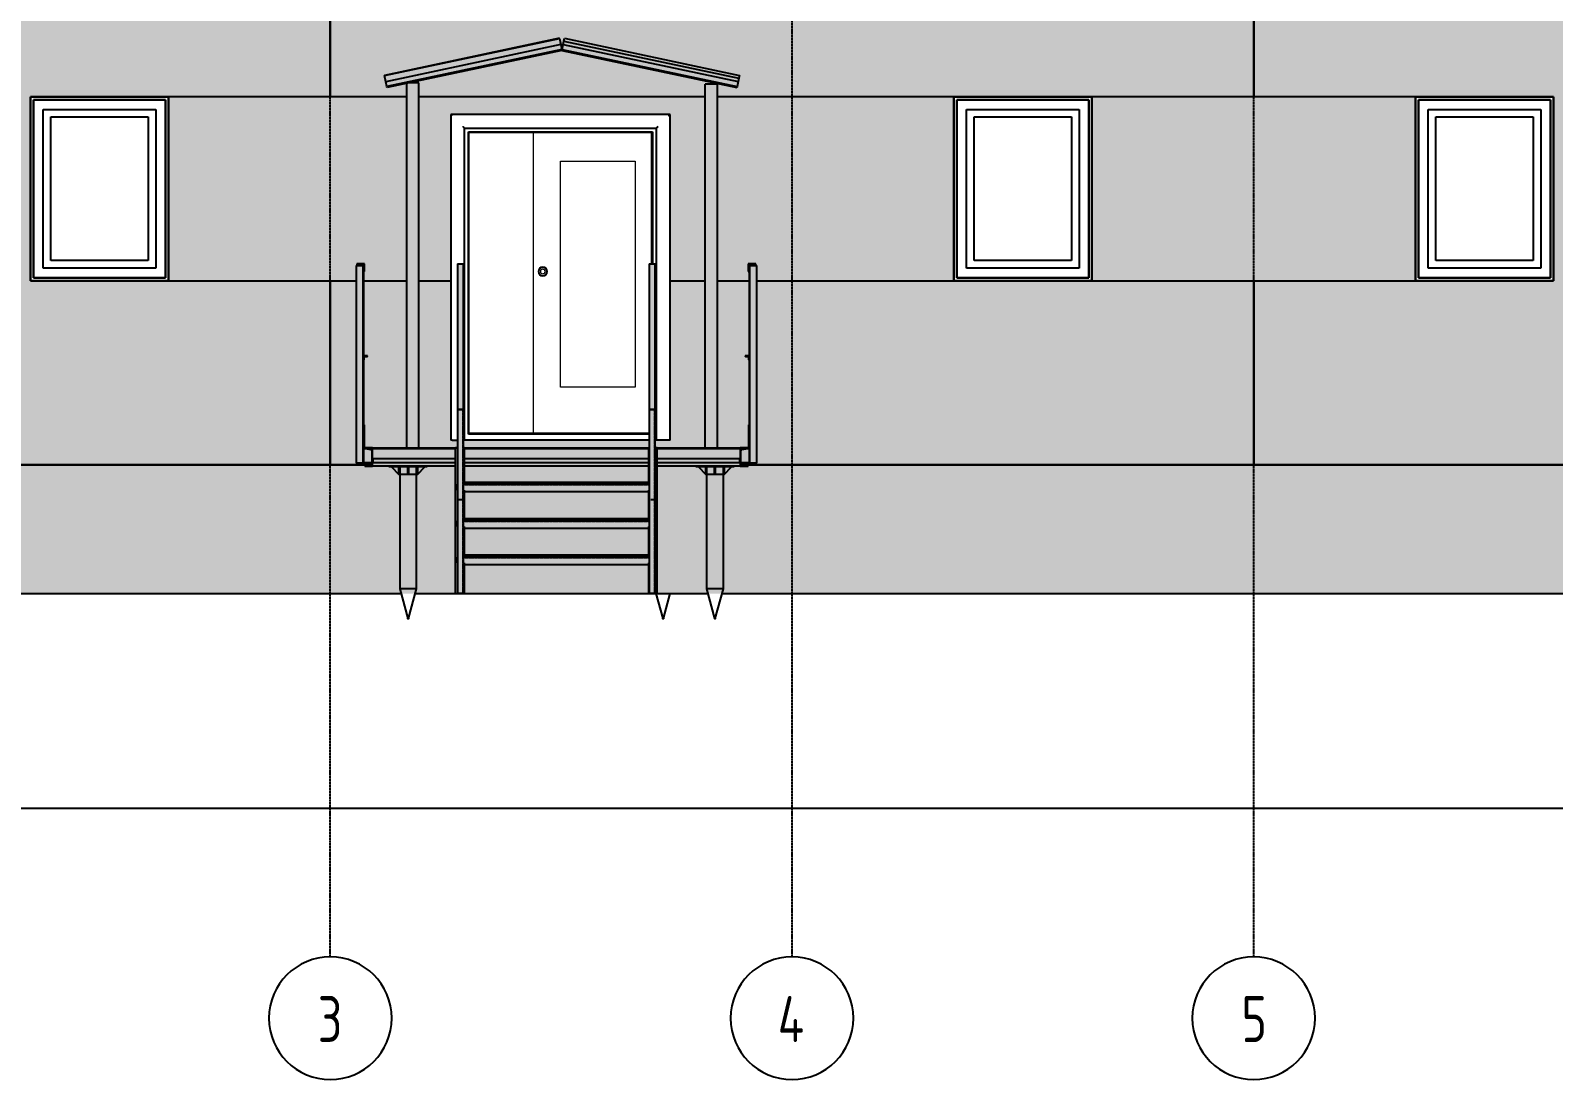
# Model space of a CAD drawing. Header units: millimetres. Extents: x 2162 to 93478, y -2737 to 52379.
# Drawn here: x 10117 to 20047, y 40518 to 47360 of the extents above; entities that cross this region are included whole.
import ezdxf

# ---------------------------------------------------------------- set-up
doc = ezdxf.new("R2010")
doc.units = ezdxf.units.MM
for name, pattern in [('Штрих 2 х 1 мм', [3, 2, -1]), ('Штрихпунктир 15 х 2 х 2 мм', [19, 15, -2, 0, -2]), ('Штрихпунктирная', [30, 25, -2.25, 0.5, -2.25])]:
    doc.linetypes.add(name, pattern=pattern)
doc.layers.add('Axes', color=40, linetype='Штрихпунктирная')
doc.layers.add('Dimension', color=4, linetype='Continuous')
for name, color, linetype, lineweight in [('Door', 7, 'Continuous', 18), ('Text', 219, 'Continuous', 20), ('Wall', 5, 'Continuous', 9), ('Windows', 4, 'Continuous', 30)]:
    doc.layers.add(name, color=color, linetype=linetype, lineweight=lineweight)
doc.styles.add('GOST Common_1', font='gost.shx', dxfattribs={"width": 0.8, "height": 250})
doc.styles.add('KOTE', font='romrust.shx', dxfattribs={"width": 0.8})
doc.dimstyles.new('ayala 100', dxfattribs={"dimscale": 50, "dimtxt": 6, "dimasz": 4.4, "dimexe": 3, "dimexo": 5, "dimgap": 1, "dimtad": 1, "dimtoh": 1, "dimdec": 0, "dimzin": 9, "dimdsep": 46, "dimtxsty": 'KOTE', "dimblk": 'ARCHTICK', "dimcen": 0, "dimdle": 3, "dimclrd": 4, "dimclre": 4, "dimclrt": 3, "dimadec": 0, "dimazin": 0, "dimtfac": 0.666667, "dimtdec": 0, "dimtix": 1, "dimtmove": 1, "dimatfit": 0, "dimfxl": 1, "dimtvp": 1, "dimtolj": 1, "dimarcsym": 0})

# ---------------------------------------------------------------- blocks, each defined once
blk = doc.blocks.new('_ArchTick')
at = {"color": 0, "linetype": 'ByBlock', "const_width": 0.15}
blk.add_lwpolyline([(-0.5, -0.5), (0.5, 0.5)], dxfattribs=at)
blk = doc.blocks.new('*D81')
at = {"layer": 'Defpoints', "color": 0, "transparency": 16777216}
for p in [(6057.1, 43126.4), (60342.1, 43126.4), (60342.1, 42288.2)]:
    blk.add_point(p, dxfattribs=at)
at = {"layer": 'Dimension', "color": 4, "lineweight": -2, "transparency": 16777216}
for p, q in [((6057.1, 42876.4), (6057.1, 42138.2)), ((60342.1, 42876.4), (60342.1, 42138.2)), ((5907.1, 42288.2), (60492.1, 42288.2))]:
    blk.add_line(p, q, dxfattribs=at)
at = {"layer": 'Dimension', "color": 4, "lineweight": -2, "transparency": 16777216, "xscale": 220, "yscale": 220, "zscale": 220, "rotation": 180}
blk.add_blockref('_ArchTick', (6057.1, 42288.2), dxfattribs=at)
at = {"layer": 'Dimension', "color": 4, "lineweight": -2, "transparency": 16777216, "xscale": 220, "yscale": 220, "zscale": 220}
blk.add_blockref('_ArchTick', (60342.1, 42288.2), dxfattribs=at)
at = {"layer": 'Dimension', "color": 3, "transparency": 16777216, "insert": (33199.6, 42488.2), "char_height": 300, "attachment_point": 5, "style": 'KOTE'}
blk.add_mtext('\\A1;54285', dxfattribs=at)

msp = doc.modelspace()

# ---------------------------------------------------------------- hatches: boundary and pattern name
at = {"true_color": 0xecece7}
h = msp.add_hatch(color=254, dxfattribs=at)
h.dxf.hatch_style = 1
h.paths.add_polyline_path([(57150.1, 47867.6), (6124, 47867.6), (6124, 46927.6), (9899.9, 46927.6), (10799.9, 46927.6), (57150.1, 46927.6)])
at = {"true_color": 0x61993b}
h = msp.add_hatch(color=85, dxfattribs=at)
h.dxf.hatch_style = 1
h.paths.add_polyline_path([(12649.8, 47019.1), (12569.8, 47019.2), (12569.8, 44637.6), (12649.8, 44637.5)])
h = msp.add_hatch(color=85, dxfattribs=at)
h.dxf.hatch_style = 1
h.paths.add_polyline_path([(14596, 47019.6), (14516, 47019.8), (14516, 44638.2), (14596, 44638)])
at = {"true_color": 0xecece7}
h = msp.add_hatch(color=254, dxfattribs=at)
h.dxf.hatch_style = 1
h.paths.add_polyline_path([(7107.1, 46927.6), (6124, 46927.6), (6124, 45727.6), (7107.1, 45727.6)])
h.paths.add_polyline_path([(9062.1, 46927.6), (8007.1, 46927.6), (8007.1, 45727.6), (9062.1, 45727.6)])
h.paths.add_polyline_path([(10117.1, 46927.6), (9062.1, 46927.6), (9062.1, 45727.6), (10117.1, 45727.6)])
h.paths.add_polyline_path([(12072.1, 46927.6), (11017.1, 46927.6), (11017.1, 45727.6), (12072.1, 45727.6)])
h.paths.add_polyline_path([(16137.1, 46927.6), (15082.1, 46927.6), (15082.1, 45727.6), (16137.1, 45727.6)])
h.paths.add_polyline_path([(18092.1, 46927.6), (17037.1, 46927.6), (17037.1, 45727.6), (18092.1, 45727.6)])
h.paths.add_polyline_path([(19147.1, 46927.6), (18092.1, 46927.6), (18092.1, 45727.6), (19147.1, 45727.6)])
h.paths.add_polyline_path([(21102.1, 46927.6), (20047.1, 46927.6), (20047.1, 45727.6), (21102.1, 45727.6)])
h.paths.add_polyline_path([(22157.1, 46927.6), (21102.1, 46927.6), (21102.1, 45727.6), (22157.1, 45727.6)])
h.paths.add_polyline_path([(24112.1, 46927.6), (23057.1, 46927.6), (23057.1, 45727.6), (24112.1, 45727.6)])
h.paths.add_polyline_path([(25167.1, 46927.6), (24126.6, 46927.6), (24112.1, 46927.6), (24112.1, 45727.6), (24126.6, 45727.6), (25167.1, 45727.6)])
h = msp.add_hatch(color=254, dxfattribs=at)
h.dxf.hatch_style = 1
h.paths.add_polyline_path([(12569.8, 46927.6), (12072.1, 46927.6), (12072.1, 45727.6), (12240, 45727.6), (12240, 45827.6), (12241.8, 45827.6), (12279.5, 45827.6), (12285, 45827.6), (12286.8, 45827.6), (12290, 45827.6, 0.387795), (12284.5, 45832.6), (12246.8, 45832.6, -0.414214), (12245, 45834.4), (12245, 45837.6), (12295, 45837.6), (12295, 45787.6), (12290, 45787.6), (12290, 45727.6), (12569.8, 45727.6)])
h.paths.add_polyline_path([(15082.1, 46927.6), (14596, 46927.6), (14596, 44687.6), (15082.1, 44687.6)])
h.paths.add_polyline_path([(14797, 45837.6), (14847, 45837.6), (14847, 45832.6), (14807.5, 45832.6, 0.414214), (14802, 45827.1), (14802, 45789.4), (14802, 45237.6), (14802, 45212.6), (14799, 45212.6), (14799, 45231.1, 0.414214), (14795.5, 45234.6), (14777, 45234.6), (14777, 45237.6), (14802, 45237.6), (14802, 45787.6), (14797, 45787.6)], flags=16)
h.paths.add_polyline_path([(12569.8, 45727.6), (12290, 45727.6), (12290, 45787.6), (12295, 45787.6), (12290, 45827.1, 0.414214), (12284.5, 45832.6), (12247, 45836.2, 1.065025), (12246.8, 45832.6), (12284.5, 45832.6), (12295, 45837.6), (12284.5, 45832.6, -0.414214), (12290, 45827.1), (12290.2, 45827.6), (12286.8, 45827.6), (12285, 45827.6), (12279.5, 45827.6), (12240, 45827.6), (12240, 45727.6), (12072.1, 45727.6), (12072.1, 44687.6), (12569.8, 44687.6)])
h.paths.add_polyline_path([(12315, 45237.6), (12315, 45234.6), (12296.5, 45234.6, 0.414214), (12293, 45231.1), (12293, 45212.6), (12290, 45212.6), (12290, 45237.6)], flags=16)
h = msp.add_hatch(color=254, dxfattribs=at)
h.dxf.hatch_style = 1
h.paths.add_polyline_path([(12857.1, 45727.6), (12649.8, 45727.6), (12649.8, 44687.6), (12857.1, 44687.6)])
h.paths.add_polyline_path([(12857.1, 46812.6), (14287.1, 46812.6), (14287.1, 45727.6), (14516, 45727.6), (14516, 46927.6), (12649.8, 46927.6), (12649.8, 45727.6), (12857.1, 45727.6)])
h.paths.add_polyline_path([(14516, 45727.6), (14287.1, 45727.6), (14287.1, 44687.6), (14516, 44687.6)])
at = {"true_color": 0x61993b}
h = msp.add_hatch(color=85, dxfattribs=at)
h.dxf.hatch_style = 1
h.paths.add_polyline_path([(12285, 45827.6), (12279.5, 45827.6), (12240, 45827.6), (12240, 44687.6), (12285, 44687.6)])
h.paths.add_polyline_path([(12940.8, 45823.6), (12938.8, 45823.6), (12938.8, 45837.6), (12902.8, 45837.6), (12902.8, 45823.6), (12900.8, 45823.6), (12900.8, 44887.6), (12940.8, 44887.6)])
h.paths.add_polyline_path([(12938.8, 44887.6), (12902.8, 44887.6), (12902.8, 44687.6), (12938.8, 44687.6)])
h.paths.add_polyline_path([(14190.8, 45823.6), (14190.8, 45837.6), (14150.8, 45837.6), (14150.8, 45823.6), (14150.8, 44887.6), (14190.8, 44887.6)])
h.paths.add_polyline_path([(14188.8, 44887.6), (14152.8, 44887.6), (14152.8, 44687.6), (14188.8, 44687.6)])
h.paths.add_polyline_path([(14852, 45827.6), (14850.2, 45827.6), (14812.5, 45827.6), (14807, 45827.6), (14807, 44687.6), (14852, 44687.6)])
h.paths.add_polyline_path([(14852, 44687.6), (14807, 44687.6), (14807, 44537.6), (14812.5, 44537.6), (14852, 44537.6)])
h.paths.add_polyline_path([(12285, 44687.6), (12240, 44687.6), (12240, 44537.6), (12241.8, 44537.6), (12279.5, 44537.6), (12285, 44537.6)])
edge = h.paths.add_edge_path()
edge.add_line((12887.8, 44637.6), (12348, 44637.6))
edge.add_line((12348, 44637.6), (12296, 44637.6))
edge.add_line((12296, 44637.6), (12296, 44635.6))
edge.add_arc((12299, 44635.6), 3, 180, 263.15723)
edge.add_line((12298.6, 44632.6), (12336.6, 44628.1))
edge.add_arc((12335.7, 44620.6), 7.5, 0, 83.15723, ccw=False)
edge.add_line((12343.2, 44620.6), (12343.2, 44534.6))
edge.add_arc((12335.7, 44534.6), 7.5, 276.84277, 360, ccw=False)
edge.add_line((12336.6, 44527.2), (12298.6, 44522.6))
edge.add_arc((12299, 44519.6), 3, 96.84277, 180)
edge.add_line((12296, 44519.6), (12296, 44517.6))
edge.add_line((12296, 44517.6), (12348, 44517.6))
edge.add_line((12348, 44517.6), (12887.8, 44517.6))
edge.add_line((12887.8, 44517.6), (12887.8, 44637.6))
h.paths.add_polyline_path([(14149.7, 44633.1), (12942.6, 44633.1), (12942.6, 44567.6), (14149.7, 44567.6)])
h.paths.add_polyline_path([(14149.1, 44567.6), (12942.5, 44567.6), (12942.5, 44542.6), (14149.1, 44542.6)])
h.paths.add_polyline_path([(14149.4, 44542.6), (12941.7, 44542.6), (12941.7, 44517.6), (14149.4, 44517.6)])
h.paths.add_polyline_path([(14744, 44633.1), (14203.8, 44633.1), (14203.8, 44567.6), (14744, 44567.6)])
h.paths.add_polyline_path([(14188.8, 44687.6), (14152.8, 44687.6), (14152.8, 43687.6), (14188.8, 43687.6)])
h.paths.add_polyline_path([(14743, 44567.6), (14203.8, 44567.6), (14203.8, 44542.6), (14743, 44542.6)])
h.paths.add_polyline_path([(14744, 44542.6), (14203.8, 44542.6), (14203.8, 44517.6), (14744, 44517.6)])
h.paths.add_polyline_path([(14203.8, 44637.6), (14190.8, 44637.6), (14190.8, 44400.1), (14195.8, 44400.1), (14195.8, 44396.1), (14190.8, 44396.1), (14190.8, 44162.6), (14195.8, 44162.6), (14195.8, 44158.6), (14190.8, 44158.6), (14190.8, 43925.1), (14195.8, 43925.1), (14195.8, 43921.1), (14190.8, 43921.1), (14190.8, 43687.6), (14203.8, 43687.6)])
h.paths.add_polyline_path([(12900.8, 44637.6), (12887.8, 44637.6), (12887.8, 43687.6), (12900.8, 43687.6), (12900.8, 43921.1), (12895.8, 43921.1), (12895.8, 43925.1), (12900.8, 43925.1), (12900.8, 44158.6), (12895.8, 44158.6), (12895.8, 44162.6), (12900.8, 44162.6), (12900.8, 44396.1), (12895.8, 44396.1), (12895.8, 44400.1), (12900.8, 44400.1)])
h.paths.add_polyline_path([(12938.8, 44687.6), (12902.8, 44687.6), (12902.8, 43687.6), (12938.8, 43687.6)])
h = msp.add_hatch(color=85, dxfattribs=at)
h.dxf.hatch_style = 1
h.paths.add_polyline_path([(12285, 45827.6), (12279.5, 45827.6), (12241.8, 45827.6), (12240, 45827.6), (12240, 44687.6), (12285, 44687.6)])
h = msp.add_hatch(color=85, dxfattribs=at)
h.dxf.hatch_style = 1
h.paths.add_polyline_path([(14849.1, 45827.6), (14847.3, 45827.6), (14809.6, 45827.6), (14804.1, 45827.6), (14804.1, 44687.6), (14849.1, 44687.6)])
h.paths.add_polyline_path([(14849.1, 44687.6), (14804.1, 44687.6), (14804.1, 44537.6), (14809.6, 44537.6), (14849.1, 44537.6)])
h.paths.add_polyline_path([(14200.9, 44633.1), (14200.9, 44567.6), (14740.1, 44567.6), (14740.1, 44567.7), (14741, 44633.1)])
h.paths.add_polyline_path([(14740.1, 44567.6), (14200.9, 44567.6), (14200.9, 44542.6), (14740.1, 44542.6)])
h.paths.add_polyline_path([(14741.1, 44542.6), (14200.9, 44542.6), (14200.9, 44517.6), (14741.1, 44517.6)])
h.paths.add_polyline_path([(14790.4, 44632.6, 0.379651), (14793.1, 44635.6), (14793.1, 44637.6), (14741.1, 44637.6), (14741.1, 44635.8), (14741.1, 44635.1), (14741.1, 44517.6), (14793.1, 44517.6), (14793.1, 44519.6, 0.379651), (14790.4, 44522.6), (14752.5, 44527.2, -0.379651), (14745.9, 44534.6), (14745.9, 44620.6, -0.379651), (14752.5, 44628.1)])
h.paths.add_polyline_path([(14741.1, 44637.6), (14200.9, 44637.6), (14200.9, 44633.1), (14741.1, 44633.1)])
at = {"true_color": 0xecece7}
h = msp.add_hatch(color=254, dxfattribs=at)
h.dxf.hatch_style = 1
h.paths.add_polyline_path([(9062.1, 45727.6), (8007.1, 45727.6), (7107.1, 45727.6), (6124, 45727.6), (6124, 44687.6), (9062.1, 44687.6)])
h.paths.add_polyline_path([(12072.1, 45727.6), (11017.1, 45727.6), (10117.1, 45727.6), (9062.1, 45727.6), (9062.1, 44687.6), (12072.1, 44687.6)])
h.paths.add_polyline_path([(12072.1, 44687.6), (9062.1, 44687.6), (9062.1, 44527.6), (12072.1, 44527.6)])
h.paths.add_polyline_path([(9062.1, 44687.6), (6124, 44687.6), (6124, 44527.6), (9062.1, 44527.6)])
h.paths.add_polyline_path([(18092.1, 45727.6), (17037.1, 45727.6), (16137.1, 45727.6), (15082.1, 45727.6), (15082.1, 44687.6), (18092.1, 44687.6)])
h.paths.add_polyline_path([(18092.1, 44687.6), (15082.1, 44687.6), (15082.1, 44527.6), (18092.1, 44527.6)])
h = msp.add_hatch(color=254, dxfattribs=at)
h.dxf.hatch_style = 1
h.paths.add_polyline_path([(20047.1, 45727.6), (19147.1, 45727.6), (18092.1, 45727.6), (18092.1, 44687.6), (21102.1, 44687.6), (21102.1, 45727.6)])
h.paths.add_polyline_path([(24112.1, 44687.6), (24112.1, 45727.6), (23057.1, 45727.6), (22157.1, 45727.6), (21102.1, 45727.6), (21102.1, 44687.6)])
h.paths.add_polyline_path([(27122.1, 44687.6), (27122.1, 45727.6), (26067.1, 45727.6), (25167.1, 45727.6), (24126.6, 45727.6), (24126.6, 44687.6)])
h.paths.add_polyline_path([(24126.6, 44687.6), (24126.6, 44527.6), (27122.1, 44527.6), (27122.1, 44687.6)])
h.paths.add_polyline_path([(21102.1, 44687.6), (21102.1, 44527.6), (24112.1, 44527.6), (24112.1, 44687.6)])
h.paths.add_polyline_path([(21102.1, 44527.6), (21102.1, 44687.6), (18092.1, 44687.6), (18092.1, 44527.6)])
h.paths.add_polyline_path([(30132.1, 44687.6), (30132.1, 45727.6), (29077.1, 45727.6), (28177.1, 45727.6), (27122.1, 45727.6), (27122.1, 44687.6)])
h.paths.add_polyline_path([(30132.1, 44527.6), (30132.1, 44687.6), (27122.1, 44687.6), (27122.1, 44527.6)])
h.paths.add_polyline_path([(33142.1, 44687.6), (33142.1, 45727.6), (32087.1, 45727.6), (31187.1, 45727.6), (30146.6, 45727.6), (30146.6, 44687.6)])
h.paths.add_polyline_path([(33142.1, 44527.6), (33142.1, 44687.6), (30146.6, 44687.6), (30146.6, 44527.6)])
h = msp.add_hatch(color=254, dxfattribs=at)
h.dxf.hatch_style = 1
h.paths.add_polyline_path([(12240, 44687.6), (12072.1, 44687.6), (12072.1, 44527.6), (12338.4, 44527.6, 0.310096), (12343.2, 44534.6), (12343.2, 44542.6), (12290, 44542.6), (12290, 44537.6), (12286.8, 44537.6), (12285, 44537.6), (12279.5, 44537.6), (12241.8, 44537.6), (12240, 44537.6)])
at = {"true_color": 0x61993b}
h = msp.add_hatch(color=85, dxfattribs=at)
h.dxf.hatch_style = 1
h.paths.add_polyline_path([(12285, 44687.6), (12240, 44687.6), (12240, 44537.6), (12241.8, 44537.6), (12279.5, 44537.6), (12285, 44537.6)])
at = {"true_color": 0xecece7}
h = msp.add_hatch(color=254, dxfattribs=at)
h.dxf.hatch_style = 1
edge = h.paths.add_edge_path()
edge.add_line((12285.4, 44632.4), (12298.7, 44632.4))
edge.add_line((12298.7, 44632.4), (12336.6, 44627.8))
edge.add_arc((12335.7, 44620.4), 7.5, 0, 83.15723, ccw=False)
edge.add_line((12343.2, 44620.4), (12343.2, 44527.9))
edge.add_line((12343.2, 44527.9), (12285.4, 44527.9))
edge.add_line((12285.4, 44527.9), (12285.4, 44632.4))
edge = h.paths.add_edge_path()
edge.add_line((12286.3, 44687.4), (12569.8, 44687.4))
edge.add_line((12569.8, 44687.4), (12569.8, 44637.7))
edge.add_line((12569.8, 44637.7), (12348, 44637.7))
edge.add_line((12348, 44637.7), (12296, 44637.4))
edge.add_line((12296, 44637.4), (12296, 44635.3))
edge.add_arc((12299, 44635.3), 3, 180, 263.15723)
edge.add_line((12298.6, 44632.4), (12298.7, 44632.4))
edge.add_line((12298.7, 44632.4), (12286, 44632.4))
edge.add_line((12286, 44632.4), (12286, 44647.4))
edge.add_line((12286, 44647.4), (12286.3, 44647.4))
edge.add_line((12286.3, 44647.4), (12286.3, 44687.4))
h.paths.add_polyline_path([(12649.8, 44687.4), (12901.2, 44687.4), (12901.2, 44637.7), (12649.8, 44637.7)])
h = msp.add_hatch(color=254, dxfattribs=at)
h.dxf.hatch_style = 1
h.paths.add_polyline_path([(14150.8, 44687.7), (12940.8, 44687.7), (12940.8, 44638), (14150.8, 44638)])
h = msp.add_hatch(color=254, dxfattribs=at)
h.dxf.hatch_style = 1
h.paths.add_polyline_path([(14802.2, 44632.7), (14793.5, 44632.7), (14755.6, 44628.1, 0.379651), (14749, 44620.7), (14749, 44542.7), (14802.2, 44542.7)])
h.paths.add_polyline_path([(14798.2, 44687.7), (14596.2, 44687.7), (14596.2, 44638), (14744.2, 44638), (14796.2, 44637.7), (14796.2, 44635.6, -0.379651), (14793.5, 44632.7), (14793.5, 44632.7), (14802.2, 44632.7), (14802.2, 44647.7), (14798.2, 44647.7)])
h.paths.add_polyline_path([(14516.2, 44687.7), (14191, 44687.7), (14191, 44638), (14516.2, 44638)])
h = msp.add_hatch(color=254, dxfattribs=at)
h.dxf.hatch_style = 1
edge = h.paths.add_edge_path()
edge.add_line((14851.5, 44686.6), (15081.3, 44686.6))
edge.add_line((15081.3, 44686.6), (15081.3, 44526.6))
edge.add_line((15081.3, 44526.6), (14753.1, 44526.6))
edge.add_arc((14755.8, 44533.6), 7.5, 180, 248.91391, ccw=False)
edge.add_line((14748.3, 44533.6), (14748.3, 44541.6))
edge.add_line((14748.3, 44541.6), (14801.5, 44541.6))
edge.add_line((14801.5, 44541.6), (14801.5, 44536.6))
edge.add_line((14801.5, 44536.6), (14804.7, 44536.6))
edge.add_line((14804.7, 44536.6), (14806.5, 44536.6))
edge.add_line((14806.5, 44536.6), (14812, 44536.6))
edge.add_line((14812, 44536.6), (14849.7, 44536.6))
edge.add_line((14849.7, 44536.6), (14851.5, 44536.6))
edge.add_line((14851.5, 44536.6), (14851.5, 44686.6))
at = {"true_color": 0x61993b}
h = msp.add_hatch(color=85, dxfattribs=at)
h.dxf.hatch_style = 1
h.paths.add_polyline_path([(54212.1, 44527.6), (45182.1, 44527.6), (45182.1, 43687.6), (54212.1, 43687.6)])
h.paths.add_polyline_path([(57217.1, 44527.6), (54226.6, 44527.6), (54212.1, 44527.6), (54212.1, 43687.6), (57217.1, 43687.6)])
h.paths.add_polyline_path([(60342.1, 44527.6), (57217.1, 44527.6), (57217.1, 43687.6), (60342.1, 43687.6)])
h.paths.add_polyline_path([(60462.5, 44527.6), (60342.1, 44527.6), (60342.1, 43687.6), (60462.5, 43687.6)])
h.paths.add_polyline_path([(45182.1, 44527.6), (42186.6, 44527.6), (5937, 44527.6), (5937, 43687.6), (45182.1, 43687.6)])
at = {"layer": 'Wall', "true_color": 0x61993b}
h = msp.add_hatch(color=85, dxfattribs=at)
h.dxf.hatch_style = 1
h.paths.add_polyline_path([(13574.1, 47267.6), (13565.5, 47308.2), (12425.5, 47065.9), (12434.1, 47025.3)])
h.paths.add_polyline_path([(13580.9, 47235.8), (13574.1, 47267.6), (12434.1, 47025.3), (12440.9, 46993.5)])
h.paths.add_polyline_path([(13582.1, 47229.9), (13580.9, 47235.8), (12440.9, 46993.5), (12442.1, 46987.6)])
h = msp.add_hatch(color=85, dxfattribs=at)
h.dxf.hatch_style = 1
h.paths.add_polyline_path([(13590.3, 47268.3), (13583.5, 47236.3), (14723.5, 46994), (14730.3, 47026)])
h.paths.add_polyline_path([(13595, 47290.3), (13590.3, 47268.3), (14730.3, 47026), (14735, 47048)])
h.paths.add_polyline_path([(13599, 47309.2), (13595, 47290.6), (14735, 47048.3), (14739, 47066.8)])
h.paths.add_polyline_path([(13583.5, 47236.3), (13582.1, 47229.9), (14722.1, 46987.6), (14723.5, 46994)])

# ---------------------------------------------------------------- linework, layer by layer
for p, q in [((12072.1, 47867.6), (12072.1, 46927.6)), ((12072.1, 46927.6), (12072.1, 47867.6)), ((18092.1, 47867.6), (18092.1, 46927.6)), ((18092.1, 46927.6), (18092.1, 47867.6)), ((13565.3, 47309.2), (12425.3, 47066.8)), ((12425.5, 47065.9), (13565.5, 47308.2)), ((13574.1, 47267.6), (12434.1, 47025.3)), ((13565.5, 47308.2), (13574.1, 47267.6)), ((13574.1, 47267.6), (13580.9, 47235.8)), ((13583.5, 47236.3), (13590.3, 47268.3)), ((13590.3, 47268.3), (13595, 47290.3)), ((13590.3, 47268.3), (14730.3, 47026)), ((13595, 47290.6), (13599, 47309.2)), ((13595, 47290.3), (13595, 47290.6)), ((13595, 47290.6), (14735, 47048.3)), ((13595, 47290.3), (14735, 47048)), ((13599, 47309.2), (14739, 47066.8)), ((13580.9, 47235.8), (12440.9, 46993.5)), ((13582.1, 47229.9), (12442.1, 46987.6)), ((13580.9, 47235.8), (13582.1, 47229.9)), ((13582.1, 47229.9), (13583.5, 47236.3)), ((13582.1, 47229.9), (14722.1, 46987.6)), ((13583.5, 47236.3), (14723.5, 46994)), ((12434.1, 47025.3), (12425.5, 47065.9)), ((12440.9, 46993.5), (12434.1, 47025.3)), ((12442.1, 46987.6), (12440.9, 46993.5)), ((12569.8, 44637.6), (12569.8, 47014.8)), ((12649.8, 47019.2), (12590.5, 47019.2)), ((12649.8, 44637.6), (12649.8, 47019.2)), ((14516, 44637.6), (14516, 47010)), ((14596, 47010), (14516, 47010)), ((14596, 44637.6), (14596, 47010)), ((14723.5, 46994), (14722.1, 46987.6)), ((14730.3, 47026), (14723.5, 46994)), ((14735, 47048), (14730.3, 47026)), ((14739, 47066.8), (14735, 47048.3)), ((14735, 47048.3), (14735, 47048)), ((11017.1, 46927.6), (10117.1, 46927.6)), ((11017.1, 45727.6), (11017.1, 46927.6)), ((12569.8, 46927.6), (11017.1, 46927.6)), ((12072.1, 46927.6), (11017.1, 46927.6)), ((12569.8, 46927.6), (12072.1, 46927.6)), ((14516, 46927.6), (12649.8, 46927.6)), ((14516, 46927.6), (12649.8, 46927.6)), ((16137.1, 46927.6), (14596, 46927.6)), ((16137.1, 46927.6), (14596, 46927.6)), ((16137.1, 46927.6), (16137.1, 45727.6)), ((17037.1, 46927.6), (16137.1, 46927.6)), ((17037.1, 45727.6), (17037.1, 46927.6)), ((19147.1, 46927.6), (17037.1, 46927.6)), ((18092.1, 46927.6), (17037.1, 46927.6)), ((19147.1, 46927.6), (18092.1, 46927.6)), ((19147.1, 46927.6), (19147.1, 45727.6)), ((20047.1, 46927.6), (19147.1, 46927.6)), ((12857.1, 46812.6), (12857.1, 44687.6)), ((14287.1, 46812.6), (12857.1, 46812.6)), ((14287.1, 44687.6), (14287.1, 46812.6)), ((12947.1, 44687.6), (12947.1, 46722.6)), ((12947.1, 46722.6), (14197.1, 46722.6)), ((12972.1, 44727.6), (12972.1, 46697.6)), ((12972.1, 46697.6), (14172.1, 46697.6)), ((14172.1, 46697.6), (14172.1, 45837.6)), ((14197.1, 46722.6), (14197.1, 44687.6)), ((12240, 45827.6), (12241.8, 45827.6)), ((12285, 45827.6), (12286.8, 45827.6)), ((14807, 45827.6), (14812.5, 45827.6)), ((10117.1, 45727.6), (11017.1, 45727.6)), ((11017.1, 45727.6), (12240.3, 45727.6)), ((11017.1, 45727.6), (12072.1, 45727.6)), ((12072.1, 44527.6), (12072.1, 45727.6)), ((12072.1, 45727.6), (12240.3, 45727.6)), ((12072.1, 45727.6), (12072.1, 44527.6)), ((12290, 45727.6), (12569.8, 45727.6)), ((12290, 45727.6), (12569.8, 45727.6)), ((12649.8, 45727.6), (12857.4, 45727.6)), ((12649.8, 45727.6), (12857.4, 45727.6)), ((14286.7, 45727.6), (14516, 45727.6)), ((14286.7, 45727.6), (14516, 45727.6)), ((14596, 45727.6), (14802, 45727.6)), ((14596, 45727.6), (14802, 45727.6)), ((14851.7, 45727.6), (16137.1, 45727.6)), ((14851.7, 45727.6), (16137.1, 45727.6)), ((16137.1, 45727.6), (17037.1, 45727.6)), ((17037.1, 45727.6), (19147.1, 45727.6)), ((17037.1, 45727.6), (18092.1, 45727.6)), ((18092.1, 45727.6), (18092.1, 44527.6)), ((18092.1, 44527.6), (18092.1, 45727.6)), ((18092.1, 45727.6), (19147.1, 45727.6)), ((19147.1, 45727.6), (20047.1, 45727.6)), ((12940.8, 44887.6), (12900.8, 44887.6)), ((14190.8, 44887.6), (14150.8, 44887.6)), ((12867.1, 44687.6), (12857.1, 44687.6)), ((12867.1, 44687.6), (12900.8, 44687.6)), ((12947.1, 44687.6), (12940.9, 44687.6)), ((14150.8, 44687.6), (12947.9, 44687.6)), ((14150.8, 44687.6), (12947.9, 44687.6)), ((14150.8, 44727.6), (12972.1, 44727.6)), ((14197.1, 44687.6), (14190.8, 44687.6)), ((14197.1, 44687.6), (14190.8, 44687.6)), ((14207.1, 44687.6), (14197.1, 44687.6)), ((14277.1, 44687.6), (14207.1, 44687.6)), ((14287.1, 44687.6), (14277.1, 44687.6)), ((12348, 44635.1), (12348, 44635.8)), ((12338.4, 44527.6), (6124, 44527.6)), ((6124, 44527.6), (12072.1, 44527.6)), ((12072.1, 44527.6), (12338.4, 44527.6)), ((12285, 44537.6), (12279.5, 44537.6)), ((36469.4, 44527.6), (14753.7, 44527.6)), ((14753.7, 44527.6), (18092.1, 44527.6)), ((14807, 44537.6), (14805.2, 44537.6)), ((14852, 44537.6), (14850.2, 44537.6)), ((18092.1, 44527.6), (24126.6, 44527.6)), ((12930.8, 44299.8), (12910.8, 44299.8)), ((14180.8, 44299.8), (14160.8, 44299.8)), ((5937, 43687.6), (12533.7, 43687.6)), ((12625.4, 43687.6), (12887.8, 43687.6)), ((12945.8, 43687.6), (14145.8, 43687.6)), ((14203.8, 43687.6), (14533.7, 43687.6)), ((14625.4, 43687.6), (36673.7, 43687.6)), ((12579.5, 43524.5), (12577.6, 43524.5)), ((12581.4, 43524.5), (12579.5, 43524.5)), ((14242, 43524.5), (14240.1, 43524.5)), ((14243.9, 43524.5), (14242, 43524.5)), ((14579.5, 43524.5), (14577.6, 43524.5)), ((14581.4, 43524.5), (14579.5, 43524.5))]:
    msp.add_line(p, q)
at = {"color": 0}
for p, q in [((10137.1, 45747.6), (10137.1, 46907.6)), ((10997.1, 46907.6), (10137.1, 46907.6)), ((10997.1, 45747.6), (10997.1, 46907.6)), ((16157.1, 45747.6), (16157.1, 46907.6)), ((17017.1, 46907.6), (16157.1, 46907.6)), ((17017.1, 45747.6), (17017.1, 46907.6)), ((19167.1, 45747.6), (19167.1, 46907.6)), ((20027.1, 46907.6), (19167.1, 46907.6)), ((20027.1, 45747.6), (20027.1, 46907.6)), ((10200.1, 46844.6), (10934.1, 46844.6)), ((10200.1, 45810.6), (10200.1, 46844.6)), ((10249.1, 45859.6), (10249.1, 46795.6)), ((10249.1, 46795.6), (10885.1, 46795.6)), ((10885.1, 46795.6), (10885.1, 45859.6)), ((10934.1, 46844.6), (10934.1, 45810.6)), ((16220.1, 46844.6), (16954.1, 46844.6)), ((16220.1, 45810.6), (16220.1, 46844.6)), ((16269.1, 45859.6), (16269.1, 46795.6)), ((16269.1, 46795.6), (16905.1, 46795.6)), ((16905.1, 46795.6), (16905.1, 45859.6)), ((16954.1, 46844.6), (16954.1, 45810.6)), ((19230.1, 46844.6), (19964.1, 46844.6)), ((19230.1, 45810.6), (19230.1, 46844.6)), ((19279.1, 45859.6), (19279.1, 46795.6)), ((19279.1, 46795.6), (19915.1, 46795.6)), ((19915.1, 46795.6), (19915.1, 45859.6)), ((19964.1, 46844.6), (19964.1, 45810.6)), ((10934.1, 45810.6), (10200.1, 45810.6)), ((10885.1, 45859.6), (10249.1, 45859.6)), ((12240, 45827.6), (12240, 44537.6)), ((12241.8, 45827.6), (12279.5, 45827.6)), ((12295, 45837.6), (12245, 45837.6)), ((12245, 45837.6), (12245, 45834.4)), ((12246.8, 45832.6), (12284.5, 45832.6)), ((12279.5, 45827.6), (12285, 45827.6)), ((12285, 45827.6), (12285, 44537.6)), ((12286.8, 45827.6), (12289.9, 45827.6)), ((12290, 45827.1), (12290, 45789.4)), ((12290, 45237.6), (12290, 45789.4)), ((12291.8, 45787.6), (12295, 45787.6)), ((12295, 45787.6), (12295, 45837.6)), ((12900.8, 45837.6), (12940.8, 45837.6)), ((12900.8, 45837.6), (12900.8, 45823.6)), ((12900.8, 45823.6), (12900.8, 44887.6)), ((12940.8, 45823.6), (12940.8, 45837.6)), ((12940.8, 44887.6), (12940.8, 45823.6)), ((14150.8, 45837.6), (14190.8, 45837.6)), ((14150.8, 45837.6), (14150.8, 45823.6)), ((14150.8, 45823.6), (14150.8, 44887.6)), ((14190.8, 45823.6), (14190.8, 45837.6)), ((14190.8, 44887.6), (14190.8, 45823.6)), ((14797, 45837.6), (14797, 45787.6)), ((14847, 45837.6), (14797, 45837.6)), ((14797, 45787.6), (14800.2, 45787.6)), ((14802, 45789.4), (14802, 45827.1)), ((14802, 45789.4), (14802, 45237.6)), ((14802.1, 45827.6), (14805.2, 45827.6)), ((14805.2, 45827.6), (14807, 45827.6)), ((14807, 44537.6), (14807, 45827.6)), ((14807.5, 45832.6), (14845.2, 45832.6)), ((14812.5, 45827.6), (14850.2, 45827.6)), ((14847, 45834.4), (14847, 45837.6)), ((14850.2, 45827.6), (14852, 45827.6)), ((14852, 44537.6), (14852, 45827.6)), ((16954.1, 45810.6), (16220.1, 45810.6)), ((16905.1, 45859.6), (16269.1, 45859.6)), ((19964.1, 45810.6), (19230.1, 45810.6)), ((19915.1, 45859.6), (19279.1, 45859.6)), ((10997.1, 45747.6), (10137.1, 45747.6)), ((17017.1, 45747.6), (16157.1, 45747.6)), ((20027.1, 45747.6), (19167.1, 45747.6)), ((12290, 45237.6), (12290, 45212.6)), ((12315, 45237.6), (12290, 45237.6)), ((12290, 45212.6), (12291.8, 45212.6)), ((12290, 44787.6), (12290, 45212.6)), ((12293, 45213.8), (12293, 45231.1)), ((12296.5, 45234.6), (12313.8, 45234.6)), ((12315, 45235.8), (12315, 45237.6)), ((14802, 45237.6), (14777, 45237.6)), ((14777, 45237.6), (14777, 45235.8)), ((14778.2, 45234.6), (14795.5, 45234.6)), ((14799, 45231.1), (14799, 45213.8)), ((14800.2, 45212.6), (14802, 45212.6)), ((14802, 45212.6), (14802, 45237.6)), ((14802, 45212.6), (14802, 44787.6)), ((12900.8, 44887.6), (12940.8, 44887.6)), ((12900.8, 44887.6), (12900.8, 43687.6)), ((12940.8, 43687.6), (12940.8, 44887.6)), ((14150.8, 44887.6), (14190.8, 44887.6)), ((14150.8, 44887.6), (14150.8, 43687.6)), ((14190.8, 43687.6), (14190.8, 44887.6)), ((12294, 44787.6), (12290, 44787.6)), ((12290, 44787.6), (12290, 44647.6)), ((12294, 44647.6), (12294, 44787.6)), ((14802, 44787.6), (14798, 44787.6)), ((14798, 44787.6), (14798, 44647.6)), ((14802, 44647.6), (14802, 44787.6)), ((12290, 44647.6), (12294, 44647.6)), ((12290, 44537.6), (12290, 44647.6)), ((12290, 44632.6), (12298.7, 44632.6)), ((12348, 44637.6), (12296, 44637.6)), ((12296, 44637.6), (12296, 44635.6)), ((12298.7, 44632.6), (12336.6, 44628.1)), ((12343.2, 44620.6), (12343.2, 44534.6)), ((12348, 44638), (12900.8, 44638)), ((12348, 44635.8), (12348, 44637.6)), ((12348, 44637.6), (12900.8, 44637.6)), ((12348, 44517.6), (12348, 44637.6)), ((12348, 44633.1), (12887.8, 44633.1)), ((12887.8, 43687.6), (12887.8, 44637.6)), ((12900.8, 44637.6), (12887.8, 44637.6)), ((12940.8, 44638), (14150.8, 44638)), ((12945.8, 44637.6), (12940.8, 44637.6)), ((12940.8, 44637.6), (14150.8, 44637.6)), ((12945.8, 44415.1), (12945.8, 44637.6)), ((12945.8, 44633.1), (14145.8, 44633.1)), ((14145.8, 44637.6), (14145.8, 44415.1)), ((14150.8, 44637.6), (14145.8, 44637.6)), ((14190.8, 44638), (14744, 44638)), ((14203.8, 44637.6), (14190.8, 44637.6)), ((14190.8, 44637.6), (14744, 44637.6)), ((14203.8, 43687.6), (14203.8, 44637.6)), ((14203.8, 44633.1), (14744, 44633.1)), ((14744, 44637.6), (14744, 44635.8)), ((14744, 44637.6), (14744, 44517.6)), ((14796, 44637.6), (14744, 44637.6)), ((14744, 44635.8), (14744, 44635.1)), ((14748.8, 44534.6), (14748.8, 44620.6)), ((14755.4, 44628.1), (14793.4, 44632.6)), ((14793.4, 44632.6), (14802, 44632.6)), ((14796, 44635.6), (14796, 44637.6)), ((14798, 44647.6), (14802, 44647.6)), ((14802, 44647.6), (14802, 44537.6)), ((12241.8, 44537.6), (12240, 44537.6)), ((12279.5, 44537.6), (12241.8, 44537.6)), ((12286.8, 44537.6), (12285, 44537.6)), ((12290, 44537.6), (12286.8, 44537.6)), ((12290, 44542.6), (12343.2, 44542.6)), ((12296, 44519.6), (12296, 44517.6)), ((12296, 44517.6), (12348, 44517.6)), ((12336.6, 44527.2), (12298.7, 44522.6)), ((12348, 44567.6), (12887.8, 44567.6)), ((12348, 44542.6), (12887.8, 44542.6)), ((12887.8, 44517.6), (12348, 44517.6)), ((12349, 44567.7), (12349, 44542.6)), ((12454.5, 44513.6), (12454.5, 44517.6)), ((12704.5, 44513.6), (12454.5, 44513.6)), ((12471.4, 44513.6), (12519.5, 44463.6)), ((12519.5, 44463.6), (12519.5, 44513.6)), ((12519.5, 44513.6), (12519.5, 44463.6)), ((12524.5, 44513.6), (12524.5, 43717.6)), ((12577.5, 44463.7), (12577.5, 44513.6)), ((12581.5, 44513.6), (12581.5, 44463.7)), ((12634.5, 43717.6), (12634.5, 44513.6)), ((12639.5, 44513.6), (12639.5, 44463.6)), ((12639.5, 44463.6), (12687.7, 44513.6)), ((12639.5, 44463.6), (12639.5, 44513.6)), ((12704.5, 44517.6), (12704.5, 44513.6)), ((12945.8, 44567.6), (14145.8, 44567.6)), ((12945.8, 44542.6), (14145.8, 44542.6)), ((14145.8, 44517.6), (12945.8, 44517.6)), ((14203.8, 44567.6), (14744, 44567.6)), ((14203.8, 44542.6), (14744, 44542.6)), ((14744, 44517.6), (14203.8, 44517.6)), ((14454.5, 44513.6), (14454.5, 44517.6)), ((14704.5, 44513.6), (14454.5, 44513.6)), ((14471.4, 44513.6), (14519.5, 44463.6)), ((14519.5, 44463.6), (14519.5, 44513.6)), ((14519.5, 44513.6), (14519.5, 44463.6)), ((14524.5, 44513.6), (14524.5, 43717.6)), ((14577.5, 44463.7), (14577.5, 44513.6)), ((14581.5, 44513.6), (14581.5, 44463.7)), ((14634.5, 43717.6), (14634.5, 44513.6)), ((14639.5, 44513.6), (14639.5, 44463.6)), ((14639.5, 44463.6), (14687.7, 44513.6)), ((14639.5, 44463.6), (14639.5, 44513.6)), ((14704.5, 44517.6), (14704.5, 44513.6)), ((14743, 44542.6), (14743, 44567.7)), ((14744, 44517.6), (14796, 44517.6)), ((14748.8, 44542.6), (14802, 44542.6)), ((14750, 44542.6), (14750, 44530.6)), ((14793.4, 44522.6), (14755.4, 44527.2)), ((14796, 44517.6), (14796, 44519.6)), ((14805.2, 44537.6), (14802, 44537.6)), ((14812.5, 44537.6), (14807, 44537.6)), ((14850.2, 44537.6), (14812.5, 44537.6)), ((12579.5, 44463.6), (12519.5, 44463.6)), ((12581.5, 44463.7), (12577.5, 44463.7)), ((12639.5, 44463.6), (12579.5, 44463.6)), ((12895.8, 44361.6), (12895.8, 44400.1)), ((12895.8, 44400.1), (12900.8, 44400.1)), ((12940.8, 44400.1), (14150.8, 44400.1)), ((12945.8, 44400.1), (12945.8, 44415.1)), ((12945.8, 44415.1), (14145.8, 44415.1)), ((14145.8, 44400.1), (12945.8, 44400.1)), ((14145.8, 44415.1), (14145.8, 44400.1)), ((14190.8, 44400.1), (14195.8, 44400.1)), ((14195.8, 44400.1), (14195.8, 44361.6)), ((14579.5, 44463.6), (14519.5, 44463.6)), ((14581.5, 44463.7), (14577.5, 44463.7)), ((14639.5, 44463.6), (14579.5, 44463.6)), ((12945.8, 44177.6), (12945.8, 44361.6)), ((14145.8, 44350.1), (12945.8, 44350.1)), ((14145.8, 44361.6), (14145.8, 44177.6)), ((12895.8, 44124.8), (12895.8, 44162.6)), ((12895.8, 44162.6), (12900.8, 44162.6)), ((12940.8, 44162.6), (14150.8, 44162.6)), ((12945.8, 44162.6), (12945.8, 44177.6)), ((12945.8, 44177.6), (14145.8, 44177.6)), ((14145.8, 44162.6), (12945.8, 44162.6)), ((12945.8, 43940.1), (12945.8, 44124.8)), ((14145.8, 44112.6), (12945.8, 44112.6)), ((14145.8, 44177.6), (14145.8, 44162.6)), ((14145.8, 44124.8), (14145.8, 43940.1)), ((14190.8, 44162.6), (14195.8, 44162.6)), ((14195.8, 44162.6), (14195.8, 44124.8)), ((12895.8, 43887.3), (12895.8, 43925.1)), ((12895.8, 43925.1), (12900.8, 43925.1)), ((12940.8, 43925.1), (14150.8, 43925.1)), ((12945.8, 43925.1), (12945.8, 43940.1)), ((12945.8, 43940.1), (14145.8, 43940.1)), ((14145.8, 43925.1), (12945.8, 43925.1)), ((14145.8, 43940.1), (14145.8, 43925.1)), ((14190.8, 43925.1), (14195.8, 43925.1)), ((14195.8, 43925.1), (14195.8, 43887.3)), ((12945.8, 43687.6), (12945.8, 43887.3)), ((14145.8, 43875.1), (12945.8, 43875.1)), ((14145.8, 43887.3), (14145.8, 43687.6)), ((12524.5, 43717.6), (12577.6, 43524.5)), ((12525.9, 43717.6), (12524.5, 43717.6)), ((12525.6, 43717.6), (12524.5, 43717.6)), ((12535.2, 43717.6), (12526.4, 43717.6)), ((12537.8, 43717.6), (12536.5, 43717.6)), ((12554.5, 43717.6), (12537.7, 43717.6)), ((12557.8, 43717.6), (12555.7, 43717.6)), ((12579.5, 43717.6), (12557.7, 43717.6)), ((12601.3, 43717.6), (12579.5, 43717.6)), ((12581.4, 43524.5), (12634.5, 43717.6)), ((12603.4, 43717.6), (12601.3, 43717.6)), ((12621.3, 43717.6), (12604.6, 43717.6)), ((12622.5, 43717.6), (12621.3, 43717.6)), ((12632.7, 43717.6), (12622.9, 43717.6)), ((12634.5, 43717.6), (12633.5, 43717.6)), ((14524.5, 43717.6), (14577.6, 43524.5)), ((14525.9, 43717.6), (14524.5, 43717.6)), ((14525.6, 43717.6), (14524.5, 43717.6)), ((14535.2, 43717.6), (14526.4, 43717.6)), ((14537.8, 43717.6), (14536.5, 43717.6)), ((14554.5, 43717.6), (14537.7, 43717.6)), ((14557.8, 43717.6), (14555.7, 43717.6)), ((14579.5, 43717.6), (14557.7, 43717.6)), ((14601.3, 43717.6), (14579.5, 43717.6)), ((14581.4, 43524.5), (14634.5, 43717.6)), ((14603.4, 43717.6), (14601.3, 43717.6)), ((14621.3, 43717.6), (14604.6, 43717.6)), ((14622.5, 43717.6), (14621.3, 43717.6)), ((14632.7, 43717.6), (14622.9, 43717.6)), ((14634.5, 43717.6), (14633.5, 43717.6)), ((12887.8, 43687.6), (12945.8, 43687.6)), ((12940.8, 43687.6), (12900.8, 43687.6)), ((14145.8, 43687.6), (14203.8, 43687.6)), ((14190.8, 43687.6), (14150.8, 43687.6)), ((14195.3, 43687.6), (14240.1, 43524.5)), ((14243.9, 43524.5), (14288.8, 43687.6))]:
    msp.add_line(p, q, dxfattribs=at)
at = {"linetype": 'Штрих 2 х 1 мм'}
for p, q in [((12902.8, 43687.6), (12902.8, 44887.6)), ((12938.8, 43687.6), (12938.8, 44887.6)), ((14152.8, 43687.6), (14152.8, 44887.6)), ((14188.8, 43687.6), (14188.8, 44887.6)), ((12900.8, 44396.1), (12895.8, 44396.1)), ((14150.8, 44396.1), (12940.8, 44396.1)), ((14195.8, 44396.1), (14190.8, 44396.1)), ((12900.8, 44158.6), (12895.8, 44158.6)), ((14150.8, 44158.6), (12940.8, 44158.6)), ((14195.8, 44158.6), (14190.8, 44158.6)), ((12900.8, 43921.1), (12895.8, 43921.1)), ((14150.8, 43921.1), (12940.8, 43921.1)), ((14195.8, 43921.1), (14190.8, 43921.1))]:
    msp.add_line(p, q, dxfattribs=at)
at = {"color": 0, "flags": 128}
for points in [[(12579.5, 43523.3), (12579.4, 43523.3), (12579.3, 43523.3), (12579.3, 43523.3), (12579.2, 43523.3), (12579.1, 43523.3), (12579, 43523.3), (12579, 43523.3), (12578.9, 43523.4), (12578.8, 43523.4), (12578.7, 43523.4), (12578.6, 43523.5), (12578.6, 43523.5), (12578.5, 43523.5), (12578.4, 43523.6), (12578.4, 43523.6), (12578.3, 43523.7), (12578.2, 43523.7), (12578.2, 43523.8), (12578.1, 43523.8), (12578.1, 43523.9), (12578, 43523.9), (12578, 43524), (12577.9, 43524.1), (12577.9, 43524.1), (12577.8, 43524.2), (12577.8, 43524.3), (12577.7, 43524.3), (12577.7, 43524.4), (12577.7, 43524.5), (12577.6, 43524.5)], [(12581.4, 43524.5), (12581.4, 43524.4), (12581.4, 43524.4), (12581.3, 43524.3), (12581.3, 43524.2), (12581.2, 43524.2), (12581.2, 43524.1), (12581.2, 43524), (12581.1, 43524), (12581, 43523.9), (12581, 43523.9), (12580.9, 43523.8), (12580.9, 43523.7), (12580.8, 43523.7), (12580.7, 43523.6), (12580.7, 43523.6), (12580.6, 43523.6), (12580.5, 43523.5), (12580.5, 43523.5), (12580.4, 43523.4), (12580.3, 43523.4), (12580.2, 43523.4), (12580.2, 43523.4), (12580.1, 43523.3), (12580, 43523.3), (12579.9, 43523.3), (12579.9, 43523.3), (12579.8, 43523.3), (12579.7, 43523.3), (12579.6, 43523.3), (12579.6, 43523.3)], [(14242, 43523.3), (14241.9, 43523.3), (14241.8, 43523.3), (14241.7, 43523.3), (14241.7, 43523.3), (14241.6, 43523.3), (14241.5, 43523.3), (14241.4, 43523.3), (14241.4, 43523.4), (14241.3, 43523.4), (14241.2, 43523.4), (14241.1, 43523.5), (14241.1, 43523.5), (14241, 43523.5), (14240.9, 43523.6), (14240.8, 43523.6), (14240.8, 43523.7), (14240.7, 43523.7), (14240.7, 43523.8), (14240.6, 43523.8), (14240.5, 43523.9), (14240.5, 43523.9), (14240.4, 43524), (14240.4, 43524.1), (14240.3, 43524.1), (14240.3, 43524.2), (14240.2, 43524.3), (14240.2, 43524.3), (14240.2, 43524.4), (14240.1, 43524.5), (14240.1, 43524.5)], [(14243.9, 43524.5), (14243.9, 43524.4), (14243.8, 43524.4), (14243.8, 43524.3), (14243.8, 43524.2), (14243.7, 43524.2), (14243.7, 43524.1), (14243.6, 43524), (14243.6, 43524), (14243.5, 43523.9), (14243.5, 43523.9), (14243.4, 43523.8), (14243.3, 43523.7), (14243.3, 43523.7), (14243.2, 43523.6), (14243.2, 43523.6), (14243.1, 43523.6), (14243, 43523.5), (14242.9, 43523.5), (14242.9, 43523.4), (14242.8, 43523.4), (14242.7, 43523.4), (14242.6, 43523.4), (14242.6, 43523.3), (14242.5, 43523.3), (14242.4, 43523.3), (14242.3, 43523.3), (14242.2, 43523.3), (14242.2, 43523.3), (14242.1, 43523.3), (14242, 43523.3)], [(14579.5, 43523.3), (14579.4, 43523.3), (14579.3, 43523.3), (14579.3, 43523.3), (14579.2, 43523.3), (14579.1, 43523.3), (14579, 43523.3), (14579, 43523.3), (14578.9, 43523.4), (14578.8, 43523.4), (14578.7, 43523.4), (14578.6, 43523.5), (14578.6, 43523.5), (14578.5, 43523.5), (14578.4, 43523.6), (14578.4, 43523.6), (14578.3, 43523.7), (14578.2, 43523.7), (14578.2, 43523.8), (14578.1, 43523.8), (14578.1, 43523.9), (14578, 43523.9), (14578, 43524), (14577.9, 43524.1), (14577.9, 43524.1), (14577.8, 43524.2), (14577.8, 43524.3), (14577.7, 43524.3), (14577.7, 43524.4), (14577.7, 43524.5), (14577.6, 43524.5)], [(14581.4, 43524.5), (14581.4, 43524.4), (14581.4, 43524.4), (14581.3, 43524.3), (14581.3, 43524.2), (14581.2, 43524.2), (14581.2, 43524.1), (14581.2, 43524), (14581.1, 43524), (14581, 43523.9), (14581, 43523.9), (14580.9, 43523.8), (14580.9, 43523.7), (14580.8, 43523.7), (14580.7, 43523.6), (14580.7, 43523.6), (14580.6, 43523.6), (14580.5, 43523.5), (14580.5, 43523.5), (14580.4, 43523.4), (14580.3, 43523.4), (14580.2, 43523.4), (14580.2, 43523.4), (14580.1, 43523.3), (14580, 43523.3), (14579.9, 43523.3), (14579.9, 43523.3), (14579.8, 43523.3), (14579.7, 43523.3), (14579.6, 43523.3), (14579.6, 43523.3)]]:
    msp.add_lwpolyline(points, dxfattribs=at)
at = {"color": 0}
for centre, radius, start, end in [((12246.8, 45834.4), 1.8, 180, 270), ((12284.5, 45827.1), 5.5, 0, 90), ((12291.8, 45789.4), 1.8, 180, 270), ((14800.2, 45789.4), 1.8, 270, 0), ((14807.5, 45827.1), 5.5, 90, 180), ((14845.2, 45834.4), 1.8, 270, 0), ((12291.8, 45213.8), 1.2, 270, 0), ((12296.5, 45231.1), 3.5, 90, 180), ((12313.8, 45235.8), 1.2, 270, 0), ((14778.2, 45235.8), 1.2, 180, 270), ((14795.5, 45231.1), 3.5, 0, 90), ((14800.2, 45213.8), 1.2, 180, 270), ((12299, 44635.6), 3, 180, 263.15723), ((12335.7, 44620.6), 7.5, 0, 83.15723), ((14756.3, 44620.6), 7.5, 96.84277, 180), ((14793, 44635.6), 3, 276.84277, 0), ((12299, 44519.6), 3, 96.84277, 180), ((12335.7, 44534.6), 7.5, 276.84277, 0), ((14756.3, 44534.6), 7.5, 180, 263.15723), ((14793, 44519.6), 3, 0, 83.15723)]:
    msp.add_arc(centre, radius, start, end, dxfattribs=at)
for points, knots in [([(12867.1, 46802.6), (12866.2, 46803.5), (12864.9, 46804.8), (12863.2, 46806.5), (12862.2, 46807.4), (12861.5, 46808.2), (12860.8, 46808.9), (12860.1, 46809.5), (12859.5, 46810.1), (12859, 46810.7), (12858.4, 46811.3), (12857.8, 46811.9), (12857.2, 46812.4), (12857.1, 46812.6), (12857.1, 46812.6)], [-1, -1, -1, -1, -0.833333, -0.75, -0.666667, -0.625, -0.583333, -0.5, -0.458333, -0.416667, -0.333333, -0.25, -0.166667, 0, 0, 0, 0]), ([(14287.1, 46812.6), (14287.1, 46812.6), (14286.9, 46812.4), (14286.3, 46811.9), (14285.7, 46811.3), (14285.1, 46810.7), (14284.6, 46810.1), (14284, 46809.5), (14283.2, 46808.7), (14282.2, 46807.8), (14281.5, 46807), (14280.7, 46806.2), (14279.2, 46804.8), (14277.9, 46803.5), (14277.1, 46802.6)], [0, 0, 0, 0, 0.166667, 0.25, 0.333333, 0.416667, 0.458333, 0.5, 0.583333, 0.666667, 0.708333, 0.75, 0.833333, 1, 1, 1, 1]), ([(12947.1, 46722.6), (12947.1, 46722.6), (12946.9, 46722.8), (12946.3, 46723.3), (12945.7, 46723.9), (12945.1, 46724.5), (12944.6, 46725.1), (12944, 46725.7), (12943.3, 46726.3), (12942.6, 46727.1), (12941.9, 46727.8), (12940.9, 46728.8), (12939.2, 46730.4), (12937.9, 46731.7), (12937.1, 46732.6)], [-1, -1, -1, -1, -0.833333, -0.75, -0.666667, -0.583333, -0.541667, -0.5, -0.416667, -0.375, -0.333333, -0.25, -0.166667, 0, 0, 0, 0]), ([(14207.1, 46732.6), (14206.2, 46731.7), (14204.9, 46730.4), (14203.2, 46728.8), (14202.2, 46727.8), (14201.5, 46727.1), (14200.8, 46726.3), (14200.1, 46725.7), (14199.5, 46725.1), (14199, 46724.5), (14198.4, 46723.9), (14197.8, 46723.4), (14197.2, 46722.8), (14197.1, 46722.6), (14197.1, 46722.6)], [0, 0, 0, 0, 0.166667, 0.25, 0.333333, 0.375, 0.416667, 0.5, 0.541667, 0.583333, 0.666667, 0.75, 0.833333, 1, 1, 1, 1])]:
    msp.add_open_spline(points, degree=3, knots=knots)
at = {"layer": 'Axes', "linetype": 'Штрихпунктир 15 х 2 х 2 мм'}
for p, q in [((12072.1, 41318.4), (12072.1, 50015)), ((15082.1, 41318.4), (15082.1, 50015)), ((18092.1, 41318.4), (18092.1, 50015))]:
    msp.add_line(p, q, dxfattribs=at)
at = {"layer": 'Axes', "color": 7, "linetype": 'Continuous'}
for centre, start, end in [((12072.1, 40918.4), 0, 180), ((15082.1, 40918.4), 0, 180), ((18092.1, 40918.4), 0, 180), ((12072.1, 40918.4), 180, 0), ((15082.1, 40918.4), 180, 0), ((18092.1, 40918.4), 180, 0)]:
    msp.add_arc(centre, 400, start, end, dxfattribs=at)
at = {"layer": 'Door'}
for p, q in [((12977.1, 44732.6), (12977.1, 46692.6)), ((13397.1, 46692.6), (12977.1, 46692.6)), ((13397.1, 44732.6), (13397.1, 46692.6)), ((14167.1, 46692.6), (13397.1, 46692.6)), ((13397.1, 44732.6), (13397.1, 46692.6)), ((14167.1, 45837.6), (14167.1, 46692.6)), ((13572.1, 45032.6), (13572.1, 46507.6)), ((13572.1, 46507.6), (14060.1, 46507.6)), ((14060.1, 46507.6), (14060.1, 45032.6)), ((14060.1, 45032.6), (13572.1, 45032.6)), ((13397.1, 44732.6), (12977.1, 44732.6)), ((14150.8, 44732.6), (13397.1, 44732.6))]:
    msp.add_line(p, q, dxfattribs=at)
at = {"layer": 'Door', "flags": 128}
for points in [[(13482.4, 45787.6), (13482.4, 45788.6), (13482.4, 45789.6), (13482.2, 45790.7), (13482.1, 45791.7), (13481.9, 45792.7), (13481.7, 45793.6), (13481.4, 45794.6), (13481.1, 45795.6), (13480.8, 45796.6), (13480.4, 45797.5), (13480, 45798.4), (13479.6, 45799.3), (13479.1, 45800.2), (13478.6, 45801.1), (13478, 45801.9), (13477.4, 45802.8), (13476.8, 45803.6), (13476.1, 45804.3), (13475.4, 45805.1), (13474.7, 45805.8), (13474, 45806.5), (13473.2, 45807.2), (13472.4, 45807.8), (13471.6, 45808.4), (13470.8, 45809), (13469.9, 45809.5), (13469, 45810), (13468.1, 45810.5), (13467.2, 45810.9), (13466.2, 45811.3), (13465.3, 45811.6), (13464.3, 45811.9), (13463.4, 45812.2), (13462.4, 45812.4), (13461.4, 45812.6), (13460.4, 45812.8), (13459.4, 45812.9), (13458.3, 45813), (13457.3, 45813), (13456.3, 45813), (13455.3, 45812.9), (13454.3, 45812.8), (13453.3, 45812.7), (13452.3, 45812.5), (13451.3, 45812.3), (13450.3, 45812.1), (13449.3, 45811.8), (13448.4, 45811.5), (13447.4, 45811.1), (13446.5, 45810.7), (13445.6, 45810.2), (13444.7, 45809.8), (13443.8, 45809.3), (13443, 45808.7), (13442.1, 45808.1), (13441.3, 45807.5), (13440.5, 45806.9), (13439.8, 45806.2), (13439, 45805.5), (13438.3, 45804.8), (13437.7, 45804), (13437, 45803.2), (13436.4, 45802.4), (13435.8, 45801.6), (13435.3, 45800.7), (13434.8, 45799.8), (13434.3, 45798.9), (13433.9, 45798), (13433.5, 45797.1), (13433.1, 45796.1), (13432.8, 45795.2), (13432.5, 45794.2), (13432.3, 45793.2), (13432.1, 45792.2), (13431.9, 45791.2), (13431.8, 45790.2), (13431.7, 45789.2), (13431.7, 45788.2), (13431.7, 45787.6)], [(13431.7, 45787.6), (13431.7, 45786.6), (13431.8, 45785.6), (13431.9, 45784.6), (13432, 45783.6), (13432.2, 45782.6), (13432.4, 45781.6), (13432.7, 45780.6), (13433, 45779.6), (13433.3, 45778.7), (13433.7, 45777.7), (13434.1, 45776.8), (13434.5, 45775.9), (13435, 45775), (13435.6, 45774.1), (13436.1, 45773.3), (13436.7, 45772.5), (13437.3, 45771.7), (13438, 45770.9), (13438.7, 45770.1), (13439.4, 45769.4), (13440.1, 45768.7), (13440.9, 45768.1), (13441.7, 45767.4), (13442.5, 45766.8), (13443.3, 45766.3), (13444.2, 45765.7), (13445.1, 45765.2), (13446, 45764.8), (13446.9, 45764.3), (13447.9, 45764), (13448.8, 45763.6), (13449.8, 45763.3), (13450.8, 45763), (13451.7, 45762.8), (13452.7, 45762.6), (13453.7, 45762.5), (13454.8, 45762.3), (13455.8, 45762.3), (13456.8, 45762.2), (13457.8, 45762.2), (13458.8, 45762.3), (13459.8, 45762.4), (13460.8, 45762.5), (13461.8, 45762.7), (13462.8, 45762.9), (13463.8, 45763.2), (13464.8, 45763.4), (13465.7, 45763.8), (13466.7, 45764.1), (13467.6, 45764.5), (13468.5, 45765), (13469.4, 45765.5), (13470.3, 45766), (13471.2, 45766.5), (13472, 45767.1), (13472.8, 45767.7), (13473.6, 45768.4), (13474.3, 45769), (13475.1, 45769.7), (13475.8, 45770.5), (13476.4, 45771.2), (13477.1, 45772), (13477.7, 45772.8), (13478.3, 45773.7), (13478.8, 45774.5), (13479.3, 45775.4), (13479.8, 45776.3), (13480.2, 45777.2), (13480.6, 45778.2), (13481, 45779.1), (13481.3, 45780.1), (13481.6, 45781.1), (13481.8, 45782), (13482, 45783), (13482.2, 45784), (13482.3, 45785), (13482.4, 45786.1), (13482.4, 45787.1), (13482.4, 45787.6)]]:
    msp.add_lwpolyline(points, dxfattribs=at)
at = {"layer": 'Door'}
for radius, start, end in [(30, 0, 180), (30, 180, 0), (25, 172.96817, 180), (25, 180, 186.85384), (15, 0, 180), (15, 180, 0), (25, 0, 6.85384), (25, 352.96817, 0)]:
    msp.add_arc((13457.1, 45787.6), radius, start, end, dxfattribs=at)
at = {"layer": 'Windows', "color": 7}
for p, q in [((10117.1, 46927.6), (10117.1, 45727.6)), ((11017.1, 46927.6), (10117.1, 46927.6)), ((10137.1, 45747.6), (10137.1, 46907.6)), ((10137.1, 46907.6), (10997.1, 46907.6)), ((10997.1, 46907.6), (10997.1, 45747.6)), ((11017.1, 46927.6), (11017.1, 45727.6)), ((16137.1, 46927.6), (16137.1, 45727.6)), ((17037.1, 46927.6), (16137.1, 46927.6)), ((16157.1, 45747.6), (16157.1, 46907.6)), ((16157.1, 46907.6), (17017.1, 46907.6)), ((17017.1, 46907.6), (17017.1, 45747.6)), ((17037.1, 46927.6), (17037.1, 45727.6)), ((19147.1, 46927.6), (19147.1, 45727.6)), ((20047.1, 46927.6), (19147.1, 46927.6)), ((19167.1, 45747.6), (19167.1, 46907.6)), ((19167.1, 46907.6), (20027.1, 46907.6)), ((20027.1, 46907.6), (20027.1, 45747.6)), ((20047.1, 46927.6), (20047.1, 45727.6)), ((10117.1, 45727.6), (11017.1, 45727.6)), ((10997.1, 45747.6), (10137.1, 45747.6)), ((16137.1, 45727.6), (17037.1, 45727.6)), ((17017.1, 45747.6), (16157.1, 45747.6)), ((19147.1, 45727.6), (20047.1, 45727.6)), ((20027.1, 45747.6), (19167.1, 45747.6))]:
    msp.add_line(p, q, dxfattribs=at)

# ---------------------------------------------------------------- texts
at = {"layer": 'Text', "char_height": 300, "attachment_point": 1, "style": 'GOST Common_1'}
for s, insert, width in [('\\fGOST Common|b0|i0|c204|p34|;\\W.8;3', (11989.7, 41062.9), 211.645), ('\\fGOST Common|b0|i0|c204|p34|;\\W.8;4', (14988.9, 41062.9), 237.299), ('\\fGOST Common|b0|i0|c204|p34|;\\W.8;5', (18012.5, 41062.9), 205.232)]:
    msp.add_mtext(s, dxfattribs=dict(at, insert=insert, width=width))

# ---------------------------------------------------------------- dimensions: what is measured, and where the dimension line sits
at = {"layer": 'Dimension'}
dim = msp.add_linear_dim(base=(60342.1, 42288.2), p1=(6057.1, 43126.4), p2=(60342.1, 43126.4), dimstyle='ayala 100', dxfattribs=at)
dim.commit()
dim.dimension.update_dxf_attribs({"geometry": '*D81', "text_midpoint": (33199.6, 42488.2)})

doc.saveas('drawing.dxf')
